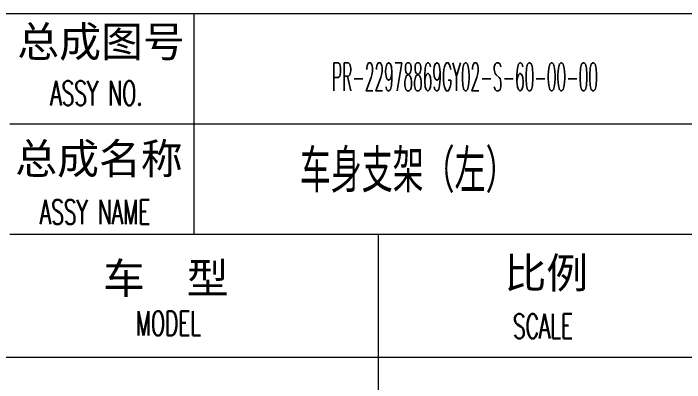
# Model space of a CAD drawing. Header units: millimetres. Extents: x 29078 to 32945, y -44812 to -43100.
# Drawn here: x 30239.1 to 30457.7, y -44668.6 to -44548.3 of the extents above; entities that cross this region are included whole.
import ezdxf
from ezdxf.enums import TextEntityAlignment as Align

# ---------------------------------------------------------------- set-up
doc = ezdxf.new("R2010")
doc.units = ezdxf.units.MM
doc.layers.add('Title_frame', color=7, linetype='Continuous', lineweight=13)
doc.layers.add('TK', color=7, linetype='Continuous', lineweight=13)
doc.styles.get("Standard").update_dxf_attribs({"font": 'simplex.shx', "bigfont": 'gbcbig.shx'})

# ---------------------------------------------------------------- blocks, each defined once
blk = doc.blocks.new('*U19')
at = {"layer": 'TK'}
for p, q in [((-1716.986, 12586.92), (-1716.986, 12604.92)), ((-1731.986, 12595.92), (-1611.986, 12595.92)), ((-1731.986, 12586.92), (-1611.986, 12586.92)), ((-1701.986, 12586.92), (-1701.986, 12548.92))]:
    blk.add_line(p, q, dxfattribs=at)
blk.add_lwpolyline([(-1791.986, 12604.92), (-1611.986, 12604.92), (-1611.986, 12548.92), (-1791.986, 12548.92)], close=True, dxfattribs=at)
blk.add_lwpolyline([(-1791.986, 12576.92), (-1611.986, 12576.92)], dxfattribs=at)
at = {"layer": 'Title_frame', "color": 3, "linetype": 'Continuous', "width": 0.6}
for s, p in [('ASSY NO.', (-1728.69, 12597.42)), ('ASSY NAME', (-1729.538, 12587.735)), ('MODEL', (-1721.716, 12578.669)), ('SCALE', (-1691.015, 12578.428))]:
    blk.add_text(s, height=2, dxfattribs=at).set_placement(p)
at = {"layer": 'TK', "color": 3, "char_height": 2.5, "width": 16.9757, "attachment_point": 1}
for s, insert in [('{\\fﾷￂￋￎ_GB2312|b0|i0|c134|p49;总成图号}', (-1731.382, 12603.869)), ('{\\fﾷￂￋￎ_GB2312|b0|i0|c134|p49;总成名称}', (-1731.548, 12594.337)), ('{\\fﾷￂￋￎ_GB2312|b0|i0|c134|p49;比例}', (-1691.714, 12585.022)), ('{\\fFangSong_GB2312|b0|i0|c134|p49;车  型}', (-1724.401, 12584.594))]:
    blk.add_mtext(s, dxfattribs=dict(at, insert=insert))

msp = doc.modelspace()

# ---------------------------------------------------------------- block references
at = {"layer": 'TK', "xscale": 4, "yscale": 4, "zscale": 4}
msp.add_blockref('*U19', (37165.844, -94967.985), dxfattribs=at)

# ---------------------------------------------------------------- texts
at = {"layer": 'TK', "width": 0.4}
msp.add_text('PR-22978869GY02-S-60-00-00', height=9.17504, dxfattribs=at).set_placement((30386.137, -44568.964), align=Align.MIDDLE_CENTER)
at = {"layer": 'TK', "insert": (30367.629, -44599.762), "char_height": 14, "width": 205.21654, "attachment_point": 5}
msp.add_mtext('车身支架（左）', dxfattribs=at)

doc.saveas('drawing.dxf')
